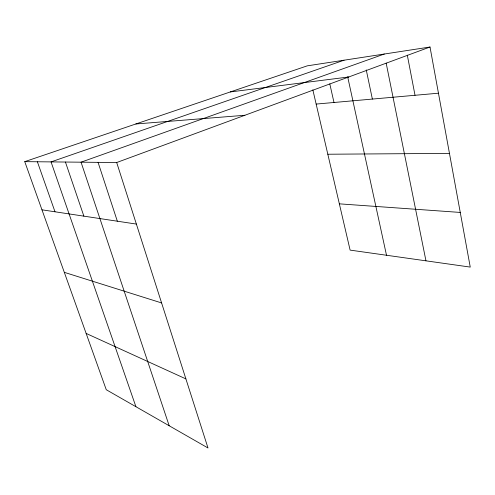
<?xml version="1.0" encoding="UTF-8"?>
<svg xmlns="http://www.w3.org/2000/svg" width="495" height="495" viewBox="0 0 495 495"><rect width="100%" height="100%" fill="white"/><g stroke="black" fill="none" stroke-linecap="round" stroke-linejoin="round"><path stroke-width="0.74" d="M116.69 162.527L207.993 447.981L106.258 389.72L24.75 161.648L116.69 162.527L430.013 47.019L470.25 267.09L350.114 250.111L312.84 89.83M384.337 54.023L81.05 162.187L169.185 425.756M344.062 60.198L51.053 161.902L135.915 406.704M24.75 161.648L307.259 65.847L430.013 47.019M230.311 91.94L348.721 76.985M316.15 104.074L438.459 93.202M135.84 123.979L244.883 115.267M327.814 154.23L449.46 153.382M339.353 203.841L460.257 212.435M41.964 209.818L136.379 224.08M64.307 272.337L161.599 302.94M86.136 333.42L185.897 378.898M37.385 161.772L55.001 211.786M65.433 162.038L83.872 216.148M98.066 162.354L117.34 221.203M329.806 83.909L333.989 102.484M347.663 76.744L386.502 255.253M366.257 69.919L372.37 99.074M386.168 63.125L425.96 260.834M407.311 55.174L415.02 95.288"/></g></svg>
